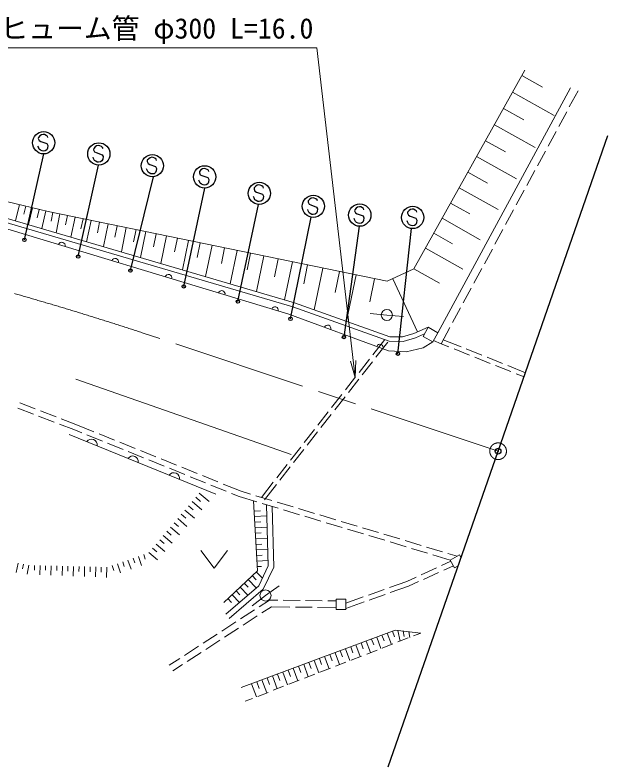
# Model space of a CAD drawing. Units: millimetres, scale not verified. Extents: x 40000 to 680000, y 20000 to 380000.
# Drawn here: x 517890 to 571134, y 245473 to 312946 of the extents above; entities that cross this region are included whole.
import ezdxf
from ezdxf.enums import TextEntityAlignment as Align

# ---------------------------------------------------------------- set-up
doc = ezdxf.new("R2010")
doc.units = ezdxf.units.MM
doc.header["$LTSCALE"] = 1000
doc.header["$PDMODE"] = 32
doc.header["$PDSIZE"] = 500
doc.linetypes.add('CHAIN', pattern=[18.5, 12, -1.5, 3.5, -1.5])
for name, color, linetype, lineweight in [('M-BMK', 2, 'CHAIN', 13), ('M-BMK-OTRS', 5, 'Continuous', 25), ('M-STR-HTXT', 7, 'Continuous', 13), ('M-STR-STRC', 7, 'Continuous', 25), ('M-WORK', 1, 'Continuous', 13)]:
    doc.layers.add(name, color=color, linetype=linetype, lineweight=lineweight)
doc.layers.add('M-OTRS', color=6, linetype='Continuous')
doc.styles.add('ＭＳ ゴシック', font='')
doc.styles.get('ＭＳ ゴシック').set_extended_font_data('MS Gothic')

# ---------------------------------------------------------------- blocks, each defined once
blk = doc.blocks.new('open_arrow')
at = {"color": 0, "linetype": 'Continuous', "lineweight": -2}
blk.add_lwpolyline([(7.5, 1.25), (0, 0), (7.5, -1.25)], dxfattribs=at)

msp = doc.modelspace()

# ---------------------------------------------------------------- linework, layer by layer
at = {"layer": 'M-BMK'}
msp.add_line((561269, 273805), (529313, 284441), dxfattribs=at)
msp.add_circle((561269, 273805), 750, dxfattribs=at)
msp.add_arc((435803, -613), 300000, 71.83817, 84.12712, dxfattribs=at)
at = {"layer": 'M-BMK-OTRS'}
for p, q in [((561269, 273805), (571134, 302136)), ((551404, 245473), (561269, 273805))]:
    msp.add_line(p, q, dxfattribs=at)
at = {"layer": 'M-OTRS'}
msp.add_point((561269, 273805), dxfattribs=at)
at = {"layer": 'M-STR-HTXT'}
msp.add_lwpolyline([(548425, 280413), (545000, 310000), (516250, 310000)], dxfattribs=at)
at = {"layer": 'M-STR-STRC'}
for p, q in [((519999, 301972), (519983, 301859)), ((519983, 301859), (520069, 301676)), ((520128, 302111), (519999, 301972)), ((520069, 301676), (520220, 301603)), ((520259, 302204), (520128, 302111)), ((520425, 302237), (520259, 302204)), ((520541, 302221), (520425, 302237)), ((520685, 302148), (520541, 302221)), ((520795, 302074), (520685, 302148)), ((520829, 301962), (520795, 302074)), ((519986, 301084), (519947, 301194)), ((520070, 300906), (519986, 301084)), ((520220, 301603), (520752, 301414)), ((520803, 301014), (520732, 300865)), ((520752, 301414), (520832, 301242)), ((520832, 301242), (520803, 301014)), ((524960, 300969), (524944, 300856)), ((525088, 301108), (524960, 300969)), ((525219, 301201), (525088, 301108)), ((525385, 301234), (525219, 301201)), ((525501, 301218), (525385, 301234)), ((525646, 301146), (525501, 301218)), ((525755, 301071), (525646, 301146)), ((525790, 300960), (525755, 301071)), ((518734, 292774), (520488, 300486)), ((520173, 300833), (520070, 300906)), ((520319, 300757), (520173, 300833)), ((520439, 300741), (520319, 300757)), ((520607, 300769), (520439, 300741)), ((520732, 300865), (520607, 300769)), ((524944, 300856), (525030, 300673)), ((525030, 300673), (525180, 300600)), ((525180, 300600), (525713, 300412)), ((525713, 300412), (525793, 300239)), ((524946, 300081), (524907, 300191)), ((525030, 299903), (524946, 300081)), ((525134, 299830), (525030, 299903)), ((525280, 299755), (525134, 299830)), ((525400, 299738), (525280, 299755)), ((525568, 299767), (525400, 299738)), ((525692, 299863), (525568, 299767)), ((525763, 300012), (525692, 299863)), ((525793, 300239), (525763, 300012)), ((529762, 299914), (529746, 299800)), ((529746, 299800), (529832, 299618)), ((529891, 300053), (529762, 299914)), ((529832, 299618), (529983, 299545)), ((530022, 300146), (529891, 300053)), ((530188, 300179), (530022, 300146)), ((530304, 300163), (530188, 300179)), ((530448, 300090), (530304, 300163)), ((530558, 300016), (530448, 300090)), ((530592, 299904), (530558, 300016)), ((523560, 291273), (525396, 299483)), ((529749, 299026), (529709, 299136)), ((529833, 298848), (529749, 299026)), ((529983, 299545), (530515, 299356)), ((530566, 298956), (530495, 298807)), ((530515, 299356), (530595, 299184)), ((530595, 299184), (530566, 298956)), ((534459, 298911), (534443, 298798)), ((534587, 299050), (534459, 298911)), ((534719, 299143), (534587, 299050)), ((534884, 299176), (534719, 299143)), ((535000, 299160), (534884, 299176)), ((535145, 299088), (535000, 299160)), ((535254, 299013), (535145, 299088)), ((535289, 298901), (535254, 299013)), ((528251, 290012), (530315, 298432)), ((529936, 298774), (529833, 298848)), ((530082, 298699), (529936, 298774)), ((530202, 298682), (530082, 298699)), ((530370, 298711), (530202, 298682)), ((530495, 298807), (530370, 298711)), ((534443, 298798), (534529, 298615)), ((534529, 298615), (534679, 298542)), ((534679, 298542), (535212, 298354)), ((535212, 298354), (535292, 298181)), ((534445, 298023), (534406, 298133)), ((534529, 297845), (534445, 298023)), ((534633, 297772), (534529, 297845)), ((534779, 297697), (534633, 297772)), ((534899, 297680), (534779, 297697)), ((535067, 297708), (534899, 297680)), ((535191, 297805), (535067, 297708)), ((535262, 297954), (535191, 297805)), ((535292, 298181), (535262, 297954)), ((539495, 297572), (539367, 297434)), ((539626, 297665), (539495, 297572)), ((539792, 297699), (539626, 297665)), ((539908, 297682), (539792, 297699)), ((540052, 297610), (539908, 297682)), ((540162, 297535), (540052, 297610)), ((533036, 288594), (534940, 297425)), ((539367, 297434), (539351, 297320)), ((539351, 297320), (539436, 297138)), ((539436, 297138), (539587, 297064)), ((539587, 297064), (540120, 296876)), ((540197, 297424), (540162, 297535)), ((539353, 296545), (539314, 296655)), ((539437, 296368), (539353, 296545)), ((539540, 296294), (539437, 296368)), ((539687, 296219), (539540, 296294)), ((539807, 296202), (539687, 296219)), ((539974, 296231), (539807, 296202)), ((540099, 296327), (539974, 296231)), ((540170, 296476), (540099, 296327)), ((540120, 296876), (540200, 296703)), ((540200, 296703), (540170, 296476)), ((544222, 296273), (544206, 296159)), ((544350, 296411), (544222, 296273)), ((544481, 296504), (544350, 296411)), ((544647, 296538), (544481, 296504)), ((544763, 296521), (544647, 296538)), ((544907, 296449), (544763, 296521)), ((545017, 296374), (544907, 296449)), ((545052, 296263), (545017, 296374)), ((537904, 287239), (539757, 295950)), ((544206, 296159), (544291, 295977)), ((544291, 295977), (544442, 295903)), ((544442, 295903), (544975, 295715)), ((544975, 295715), (545055, 295542)), ((545055, 295542), (545025, 295315)), ((548519, 295620), (548391, 295481)), ((548650, 295713), (548519, 295620)), ((548816, 295746), (548650, 295713)), ((548932, 295730), (548816, 295746)), ((549077, 295657), (548932, 295730)), ((549186, 295583), (549077, 295657)), ((549221, 295471), (549186, 295583)), ((553566, 295535), (553400, 295502)), ((553682, 295519), (553566, 295535)), ((544208, 295384), (544169, 295494)), ((544292, 295207), (544208, 295384)), ((544395, 295133), (544292, 295207)), ((544542, 295058), (544395, 295133)), ((544662, 295041), (544542, 295058)), ((544829, 295070), (544662, 295041)), ((544954, 295166), (544829, 295070)), ((545025, 295315), (544954, 295166)), ((548391, 295481), (548375, 295368)), ((548375, 295368), (548461, 295185)), ((548461, 295185), (548611, 295112)), ((548611, 295112), (549144, 294923)), ((549144, 294923), (549224, 294751)), ((553140, 295270), (553124, 295156)), ((553124, 295156), (553210, 294974)), ((553269, 295409), (553140, 295270)), ((553210, 294974), (553361, 294901)), ((553400, 295502), (553269, 295409)), ((553361, 294901), (553893, 294712)), ((553826, 295446), (553682, 295519)), ((553936, 295372), (553826, 295446)), ((553970, 295260), (553936, 295372)), ((542626, 285686), (544485, 294805)), ((548377, 294593), (548338, 294703)), ((548461, 294415), (548377, 294593)), ((548565, 294342), (548461, 294415)), ((548711, 294266), (548565, 294342)), ((548831, 294250), (548711, 294266)), ((548999, 294278), (548831, 294250)), ((549123, 294374), (548999, 294278)), ((549194, 294523), (549123, 294374)), ((549224, 294751), (549194, 294523)), ((553127, 294382), (553088, 294492)), ((553211, 294204), (553127, 294382)), ((553314, 294130), (553211, 294204)), ((553944, 294312), (553873, 294163)), ((553893, 294712), (553973, 294540)), ((553973, 294540), (553944, 294312)), ((548786, 293997), (547421, 284049)), ((552279, 282558), (553501, 293788)), ((553460, 294055), (553314, 294130)), ((553580, 294038), (553460, 294055)), ((553748, 294067), (553580, 294038)), ((553873, 294163), (553748, 294067))]:
    msp.add_line(p, q, dxfattribs=at)
for centre, radius in [((520457, 301486), 1000), ((525417, 300483), 1000), ((530220, 299428), 1000), ((534916, 298425), 1000), ((539824, 296947), 1000), ((544679, 295786), 1000), ((548848, 294995), 1000), ((553598, 294784), 1000), ((518734, 292774), 150), ((523560, 291273), 150), ((528251, 290012), 150), ((533036, 288594), 150), ((537904, 287239), 150), ((542626, 285686), 150), ((547421, 284049), 150), ((552279, 282558), 150)]:
    msp.add_circle(centre, radius, dxfattribs=at)
at = {"layer": 'M-WORK'}
for p, q in [((553702, 290171), (563682, 308004)), ((563404, 307508), (565269, 306465)), ((555847, 284443), (567772, 306402)), ((562570, 306016), (566298, 303930)), ((567664, 304696), (568456, 306156)), ((561753, 304557), (563577, 303535)), ((566710, 302937), (567425, 304256)), ((560936, 303097), (564585, 301054)), ((565757, 301179), (566472, 302498)), ((560136, 301668), (561922, 300668)), ((497294, 300538), (542972, 287134)), ((564803, 299421), (565518, 300740)), ((497197, 300150), (542848, 286753)), ((559336, 300239), (562908, 298240)), ((563850, 297663), (564565, 298982)), ((558554, 298840), (560302, 297862)), ((513978, 296968), (520874, 295315)), ((557771, 297442), (561267, 295485)), ((562896, 295905), (563611, 297224)), ((518287, 295935), (517938, 294480)), ((518869, 295796), (518695, 295068)), ((519451, 295656), (519088, 294143)), ((557005, 296073), (558716, 295116)), ((520056, 295511), (519875, 294754)), ((520662, 295366), (520284, 293792)), ((520874, 295315), (551306, 289053)), ((521294, 295228), (521131, 294436)), ((521928, 295098), (521581, 293411)), ((522603, 294959), (522430, 294116)), ((561943, 294147), (562658, 295466)), ((523278, 294820), (522908, 293022)), ((523997, 294672), (523812, 293773)), ((524716, 294524), (524322, 292607)), ((525483, 294366), (525286, 293408)), ((526250, 294209), (525830, 292165)), ((556239, 294704), (559661, 292789)), ((527068, 294040), (526857, 293018)), ((527885, 293872), (527437, 291693)), ((528757, 293693), (528533, 292603)), ((529629, 293513), (529151, 291190)), ((560989, 292389), (561704, 293708)), ((530558, 293322), (530319, 292160)), ((531487, 293131), (530978, 290654)), ((532478, 292927), (532223, 291688)), ((555489, 293365), (557164, 292427)), ((533469, 292723), (532925, 290082)), ((534525, 292506), (534254, 291185)), ((535582, 292288), (535002, 289473)), ((536708, 292057), (536418, 290649)), ((537834, 291825), (537216, 288823)), ((539035, 291578), (538726, 290077)), ((554739, 292025), (558089, 290150)), ((560036, 290631), (560751, 291949)), ((540235, 291331), (539577, 288130)), ((541516, 291067), (541186, 289467)), ((542796, 290804), (542094, 287392)), ((544160, 290523), (543809, 288817)), ((545525, 290242), (544755, 286499)), ((551306, 289053), (553702, 290171)), ((553710, 290186), (556009, 288899)), ((559082, 288873), (559797, 290191)), ((547022, 289934), (546637, 288063)), ((548519, 289626), (547663, 285465)), ((550184, 289283), (549756, 287203)), ((551808, 289287), (554035, 284513)), ((558129, 287115), (558844, 288433)), ((542972, 287134), (551561, 284077)), ((542848, 286753), (551491, 283678)), ((551278, 286029), (549784, 286162)), ((557175, 285357), (557890, 286675)), ((551278, 286029), (552772, 285905)), ((553709, 284369), (554976, 284926)), ((554976, 284926), (554525, 284113)), ((555847, 284443), (554976, 284926)), ((556145, 283456), (556937, 284917)), ((551561, 284077), (552677, 284067)), ((552677, 284067), (553709, 284369)), ((553846, 283992), (554655, 284348)), ((554525, 284113), (555396, 283629)), ((555396, 283629), (555847, 284443)), ((550019, 282450), (551091, 283820)), ((550295, 282234), (551367, 283604)), ((551491, 283678), (552732, 283666)), ((552732, 283666), (553846, 283992)), ((555461, 283748), (556145, 283456)), ((556145, 283456), (556851, 283174)), ((556337, 283810), (557950, 283166)), ((557315, 282989), (558708, 282433)), ((558414, 282981), (559807, 282425)), ((548787, 280875), (549711, 282056)), ((559173, 282247), (560566, 281691)), ((560272, 282239), (561665, 281683)), ((549062, 280659), (549987, 281841)), ((561030, 281506), (562423, 280950)), ((562129, 281498), (563742, 280854)), ((562888, 280764), (563594, 280482)), ((523359, 280268), (534398, 276406)), ((547554, 279300), (548478, 280481)), ((547830, 279084), (548754, 280265)), ((546322, 277725), (547246, 278906)), ((546597, 277509), (547522, 278690)), ((518310, 278136), (519712, 277601)), ((518133, 277668), (519535, 277134)), ((520179, 277423), (521581, 276888)), ((545089, 276149), (546014, 277331)), ((520002, 276955), (521403, 276421)), ((522048, 276710), (523361, 276209)), ((545365, 275934), (546289, 277115)), ((521870, 276242), (523178, 275743)), ((523361, 276209), (524980, 275554)), ((534398, 276406), (542678, 273521)), ((535908, 269960), (522750, 275308)), ((523178, 275743), (523878, 275460)), ((525443, 275366), (526834, 274803)), ((543857, 274574), (544781, 275756)), ((544132, 274359), (545057, 275540)), ((524342, 275272), (525732, 274710)), ((527297, 274616), (528688, 274053)), ((526196, 274522), (527586, 273959)), ((542624, 272999), (543549, 274181)), ((542900, 272783), (543824, 273965)), ((528050, 273772), (529440, 273209)), ((529151, 273865), (530542, 273303)), ((529904, 273021), (531294, 272459)), ((531005, 273115), (532396, 272552)), ((541392, 271424), (542316, 272605)), ((531758, 272271), (533148, 271708)), ((532859, 272365), (534249, 271802)), ((541668, 271208), (542592, 272390)), ((533612, 271521), (535002, 270958)), ((534713, 271614), (536103, 271052)), ((535465, 270770), (536856, 270208)), ((536567, 270864), (538186, 270209)), ((540012, 269660), (541084, 271030)), ((540287, 269445), (541359, 270815)), ((534434, 270053), (535322, 269301)), ((537319, 270020), (538020, 269737)), ((538186, 270209), (539023, 269957)), ((533788, 269290), (534658, 268553)), ((534111, 269672), (534546, 269303)), ((538020, 269737), (539595, 269263)), ((539657, 263086), (539316, 269347)), ((539502, 269813), (540938, 269382)), ((541417, 269238), (542854, 268806)), ((533465, 268909), (533890, 268548)), ((540074, 269120), (541510, 268688)), ((540624, 263521), (540478, 268998)), ((541127, 263416), (540982, 268847)), ((541989, 268544), (543426, 268112)), ((543333, 268662), (544769, 268231)), ((532818, 268146), (533235, 267793)), ((533141, 268527), (533993, 267806)), ((539366, 268439), (539921, 268470)), ((539393, 267940), (540504, 268001)), ((543905, 267969), (545341, 267537)), ((545248, 268087), (546685, 267655)), ((532172, 267383), (532580, 267037)), ((532495, 267764), (533329, 267058)), ((539420, 267441), (539962, 267470)), ((545820, 267393), (547257, 266962)), ((547164, 267512), (548600, 267080)), ((531526, 266620), (531924, 266282)), ((531849, 267001), (532664, 266310)), ((539447, 266942), (540531, 267001)), ((547735, 266818), (549172, 266386)), ((549079, 266936), (550516, 266504)), ((530879, 265856), (531269, 265527)), ((531202, 266238), (532000, 265563)), ((539474, 266442), (540002, 266471)), ((539501, 265943), (540558, 266001)), ((549651, 266242), (551087, 265811)), ((550994, 266361), (552431, 265929)), ((530556, 265475), (531335, 264815)), ((539529, 265444), (540043, 265472)), ((551566, 265667), (553003, 265235)), ((552910, 265785), (554346, 265354)), ((554825, 265210), (556262, 264778)), ((529444, 264538), (529588, 264127)), ((529910, 264712), (530671, 264067)), ((530233, 265093), (530613, 264771)), ((534560, 264904), (535760, 263304)), ((535760, 263304), (536960, 264904)), ((539556, 264945), (540584, 265000)), ((553482, 265091), (554918, 264660)), ((555397, 264516), (556972, 264043)), ((556741, 264634), (557578, 264383)), ((557791, 264502), (556972, 264043)), ((557938, 264240), (557791, 264502)), ((527557, 263873), (527701, 263465)), ((528029, 264039), (528318, 263220)), ((528500, 264205), (528645, 263796)), ((528972, 264372), (529262, 263549)), ((539583, 264445), (540083, 264473)), ((539610, 263946), (540611, 264000)), ((556186, 263543), (557036, 263930)), ((556972, 264043), (557363, 263347)), ((518160, 263774), (517998, 262934)), ((518651, 263679), (518570, 263259)), ((519142, 263584), (518983, 262761)), ((519641, 263561), (519630, 263142)), ((520141, 263549), (520120, 262717)), ((520641, 263536), (520630, 263120)), ((521140, 263523), (521119, 262678)), ((521640, 263511), (521630, 263088)), ((522140, 263498), (522119, 262639)), ((522640, 263486), (522629, 263056)), ((523140, 263473), (523118, 262601)), ((523640, 263461), (523629, 263024)), ((524140, 263448), (524117, 262562)), ((524639, 263435), (524628, 262993)), ((525139, 263423), (525117, 262523)), ((525639, 263410), (525628, 262961)), ((526139, 263398), (526116, 262485)), ((526614, 263541), (526766, 263110)), ((527086, 263707), (527374, 262890)), ((539637, 263447), (540035, 263468)), ((539779, 261723), (540624, 263521)), ((540186, 261413), (541127, 263416)), ((554366, 262714), (555731, 263336)), ((556381, 263137), (557257, 263536)), ((557363, 263347), (557692, 263532)), ((536647, 260245), (539657, 263086)), ((539192, 262648), (539556, 262262)), ((539556, 262991), (540103, 262412)), ((553062, 262120), (553911, 262507)), ((554561, 262309), (555926, 262930)), ((538465, 261961), (538812, 261594)), ((538829, 262304), (539557, 261533)), ((551502, 261567), (553062, 262120)), ((553230, 261703), (554106, 262101)), ((536808, 259190), (539779, 261723)), ((537133, 258810), (540186, 261413)), ((537738, 261275), (538067, 260926)), ((538101, 261618), (538795, 260884)), ((540384, 260857), (541615, 261714)), ((549618, 260898), (551031, 261400)), ((551587, 261119), (553230, 261703)), ((537010, 260589), (537340, 260240)), ((537374, 260932), (538033, 260234)), ((540384, 260857), (539195, 259943)), ((540733, 260455), (539800, 259848)), ((541483, 260443), (540733, 260455)), ((546733, 259595), (546733, 260541)), ((546733, 260541), (547587, 260541)), ((547587, 260177), (549146, 260731)), ((547587, 260541), (547587, 259595)), ((549702, 260450), (551116, 260952)), ((540907, 259852), (540051, 259295)), ((542565, 259827), (540907, 259852)), ((543483, 260414), (541983, 260436)), ((544565, 259798), (543065, 259820)), ((545483, 260384), (543983, 260407)), ((546724, 259766), (545065, 259791)), ((546733, 260366), (545983, 260377)), ((547587, 259700), (549231, 260283)), ((539381, 259575), (538124, 258757)), ((547587, 259595), (546733, 259595)), ((537705, 258485), (536447, 257667)), ((539632, 259022), (538374, 258205)), ((537955, 257932), (536698, 257114)), ((536028, 257394), (534771, 256576)), ((538183, 252590), (552024, 257737)), ((550373, 257123), (550753, 256101)), ((550842, 257298), (551032, 256786)), ((551310, 257472), (551686, 256463)), ((551779, 257646), (551967, 257142)), ((552024, 257737), (554327, 257487)), ((552261, 257711), (552486, 256773)), ((552758, 257657), (552821, 257189)), ((553256, 257603), (553337, 257103)), ((554327, 257487), (553666, 257230)), ((536279, 256841), (535021, 256024)), ((548499, 256426), (548888, 255378)), ((548967, 256601), (549162, 256076)), ((549436, 256775), (549821, 255740)), ((549905, 256949), (550097, 256431)), ((551801, 256507), (550869, 256146)), ((553200, 257050), (552268, 256688)), ((534351, 256304), (533094, 255486)), ((534602, 255751), (533345, 254933)), ((546624, 255729), (547023, 254655)), ((547093, 255903), (547292, 255366)), ((547561, 256078), (547956, 255016)), ((548030, 256252), (548227, 255721)), ((550403, 255965), (549470, 255604)), ((532675, 255213), (531742, 254607)), ((545218, 255206), (545423, 254656)), ((545687, 255381), (546091, 254293)), ((546155, 255555), (546358, 255011)), ((549004, 255423), (548072, 255061)), ((532925, 254660), (532069, 254104)), ((543344, 254509), (543553, 253946)), ((543812, 254683), (544226, 253570)), ((544281, 254858), (544488, 254301)), ((544749, 255032), (545159, 253932)), ((547606, 254881), (546673, 254519)), ((541469, 253812), (541683, 253236)), ((541938, 253986), (542361, 252847)), ((542406, 254161), (542618, 253591)), ((542875, 254335), (543294, 253209)), ((544809, 253796), (543876, 253435)), ((546207, 254338), (545275, 253977)), ((539592, 253114), (539811, 252525)), ((540063, 253289), (540496, 252124)), ((540532, 253464), (540748, 252881)), ((541000, 253638), (541429, 252486)), ((543410, 253254), (542478, 252892)), ((539120, 252939), (539559, 251760)), ((542012, 252712), (541079, 252350)), ((540613, 252169), (539681, 251808)), ((539214, 251627), (538553, 251371))]:
    msp.add_line(p, q, dxfattribs=at)
msp.add_lwpolyline([(555396, 283629), (554541, 283091), (553009, 282716), (551414, 282825), (542486, 286093), (512957, 295021), (496937, 299525)], dxfattribs=at)
for centre in [(551278, 286029), (540384, 260857)]:
    msp.add_circle(centre, 500, dxfattribs=at)
for centre, radius, start, end in [((522091, 292259), 300, 343.17697, 163.17697), ((526877, 290812), 300, 343.17697, 163.17697), ((531663, 289365), 300, 343.17697, 163.17697), ((536449, 287918), 300, 343.17697, 163.17697), ((541235, 286471), 300, 343.17697, 163.17697), ((545954, 284823), 300, 339.89614, 159.89614), ((550650, 283105), 300, 339.89614, 159.89614), ((524749, 274374), 512, 350.56272, 145.20195), ((528455, 272868), 512, 350.56272, 145.20195), ((532160, 271362), 512, 350.56272, 145.20195)]:
    msp.add_arc(centre, radius, start, end, dxfattribs=at)

# ---------------------------------------------------------------- block references
at = {"layer": 'M-STR-HTXT', "xscale": 200, "yscale": 200, "rotation": 96.6}
msp.add_blockref('open_arrow', (548425, 280413), dxfattribs=at)

# ---------------------------------------------------------------- texts
at = {"layer": 'M-STR-HTXT', "style": 'ＭＳ ゴシック'}
msp.add_text('ヒューム管 φ300 L=16.0', height=1833, dxfattribs=at).set_placement((530625, 311750), align=Align.MIDDLE_CENTER)

doc.saveas('drawing.dxf')
